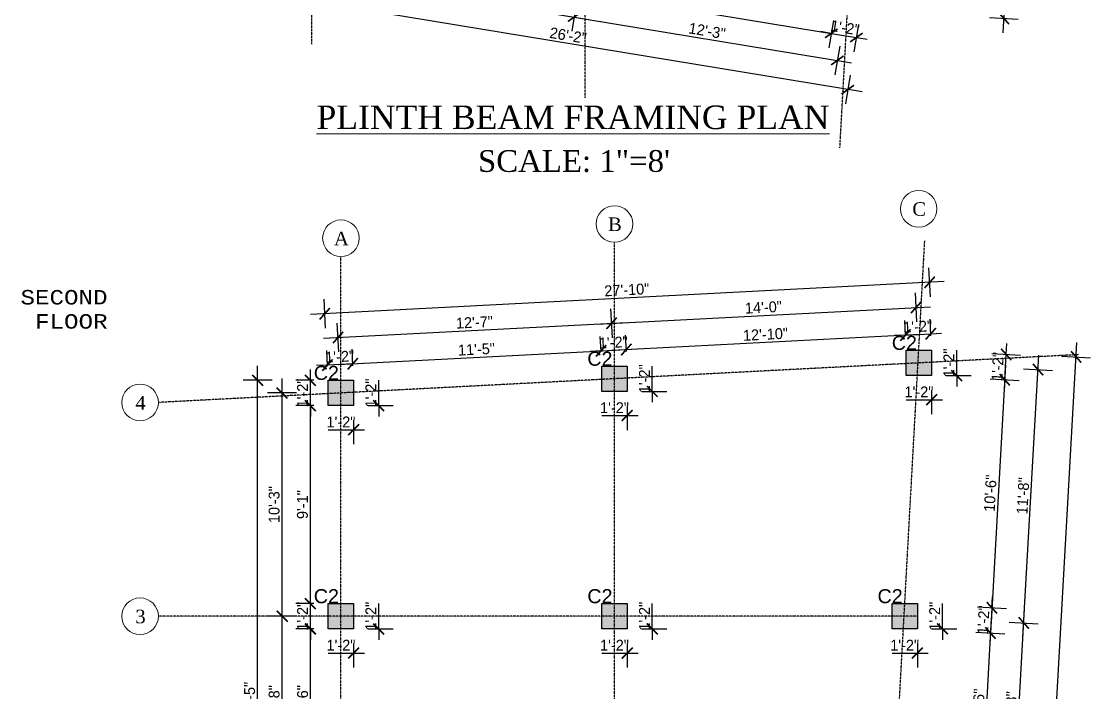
# Model space of a CAD drawing. Header units: inches. Extents: x -412 to 2766, y -9590 to -2111.
# Drawn here: x 478 to 1068, y -6582 to -6211 of the extents above; entities that cross this region are included whole.
import ezdxf

# ---------------------------------------------------------------- set-up
doc = ezdxf.new("R2010")
doc.units = ezdxf.units.IN
doc.header["$LTSCALE"] = 0.5
doc.header["$MEASUREMENT"] = 0
doc.header["$PDMODE"] = 66
doc.linetypes.add('PHANTOM2', pattern=[1.25, 0.625, -0.125, 0.125, -0.125, 0.125, -0.125])
for name, color, linetype, lineweight in [('15 TEXT', 7, 'Continuous', 15), ('COLUMN', 8, 'Continuous', 50), ('DOOR & WIN', 1, 'Continuous', 25), ('Profile ele', 4, 'Continuous', 25), ('TEXT', 220, 'Continuous', 9), ('window', 6, 'Continuous', 13)]:
    doc.layers.add(name, color=color, linetype=linetype, lineweight=lineweight)
doc.layers.add('OUTLINE', color=116, linetype='Continuous')
doc.styles.add('ARCHITECTURE', font='stylu.ttf')
doc.styles.add('arial', font='arial.ttf')
doc.styles.add('CUNEW', font='cour.ttf')
doc.styles.get("Standard").update_dxf_attribs({"font": 'arial.ttf'})
doc.dimstyles.new('8 SCALE', dxfattribs={"dimscale": 0, "dimtxt": 6, "dimasz": 6, "dimexe": 8, "dimexo": 8, "dimgap": 1.25, "dimtad": 1, "dimdec": 0, "dimzin": 3, "dimdsep": 46, "dimlunit": 4, "dimtxsty": 'ARCHITECTURE', "dimblk": 'ARCHTICK', "dimcen": 8, "dimdle": 8, "dimclrd": 5, "dimclre": 5, "dimclrt": 7, "dimadec": 0, "dimazin": 0, "dimtfac": 0.75, "dimtdec": 0, "dimtix": 1, "dimtmove": 2, "dimatfit": 3, "dimldrblk": 'ARCHTICK', "dimfxl": 8, "dimfxlon": 1, "dimtolj": 1, "dimtzin": 0, "dimlwd": -1, "dimlwe": -1, "dimarcsym": 0})

# ---------------------------------------------------------------- blocks, each defined once
blk = doc.blocks.new('52')
at = {"layer": '15 TEXT', "insert": (-16228.46, -16802.89, 0), "char_height": 8, "width": 201.2125, "attachment_point": 3, "style": 'CUNEW'}
blk.add_mtext('SECOND\\PFLOOR', dxfattribs=at)
blk = doc.blocks.new('_ArchTick')
at = {"color": 0, "linetype": 'ByBlock', "const_width": 0.15}
blk.add_lwpolyline([(-0.5, -0.5), (0.5, 0.5)], dxfattribs=at)
blk = doc.blocks.new('*D1127')
at = {"layer": 'Defpoints', "color": 0, "transparency": 16777216}
for p in [(-14313.25, -10860.54), (-14312.82, -10868.96), (-14449.82, -10876.81)]:
    blk.add_point(p, dxfattribs=at)
at = {"layer": 'Profile ele', "color": 5, "transparency": 16777216}
for p, q in [((-14313.23, -10860.97), (-14313.67, -10852.55)), ((-14450.23, -10868.82), (-14450.71, -10859.68)), ((-14458.28, -10868.08), (-14305.26, -10860.13))]:
    blk.add_line(p, q, dxfattribs=at)
at = {"layer": 'Profile ele', "color": 5, "transparency": 16777216, "xscale": 6, "yscale": 6, "zscale": 6}
for p, rotation in [((-14313.25, -10860.54), 2.975964946126867), ((-14450.29, -10867.67), 182.9759649461269)]:
    blk.add_blockref('_ArchTick', p, dxfattribs=dict(at, rotation=rotation))
at = {"layer": 'Profile ele', "color": 7, "transparency": 16777216, "insert": (-14382, -10859.73), "char_height": 6, "attachment_point": 5, "rotation": 2.97596, "style": 'ARCHITECTURE'}
blk.add_mtext('\\A1;11\'-5"', dxfattribs=at)
blk = doc.blocks.new('*D1128')
at = {"layer": 'Defpoints', "color": 0, "transparency": 16777216}
for p in [(-14299.29, -10859.82), (-14312.82, -10868.96), (-14298.82, -10868.96)]:
    blk.add_point(p, dxfattribs=at)
at = {"layer": 'Profile ele', "color": 5, "transparency": 16777216}
for p, q in [((-14313.23, -10860.97), (-14313.67, -10852.55)), ((-14299.23, -10860.97), (-14299.71, -10851.83)), ((-14313.25, -10860.54), (-14299.29, -10859.82)), ((-14299.29, -10859.82), (-14293.3, -10859.5)), ((-14313.25, -10860.54), (-14319.25, -10860.85))]:
    blk.add_line(p, q, dxfattribs=at)
at = {"layer": 'Profile ele', "color": 5, "transparency": 16777216, "xscale": 6, "yscale": 6, "zscale": 6}
for p, rotation in [((-14313.25, -10860.54), 2.975964946126828), ((-14299.29, -10859.82), 182.9759649461269)]:
    blk.add_blockref('_ArchTick', p, dxfattribs=dict(at, rotation=rotation))
at = {"layer": 'Profile ele', "color": 7, "transparency": 16777216, "insert": (-14306.5, -10855.88), "char_height": 6, "attachment_point": 5, "rotation": 2.97596, "style": 'ARCHITECTURE'}
blk.add_mtext('\\A1;1\'-2"', dxfattribs=at)
blk = doc.blocks.new('*D1129')
at = {"layer": 'Defpoints', "color": 0, "transparency": 16777216}
for p in [(-14145.19, -10851.81), (-14144.76, -10860.23), (-14298.82, -10868.96)]:
    blk.add_point(p, dxfattribs=at)
at = {"layer": 'Profile ele', "color": 5, "transparency": 16777216}
for p, q in [((-14145.17, -10852.24), (-14145.61, -10843.82)), ((-14307.28, -10860.23), (-14137.2, -10851.39)), ((-14299.23, -10860.97), (-14299.71, -10851.83))]:
    blk.add_line(p, q, dxfattribs=at)
at = {"layer": 'Profile ele', "color": 5, "transparency": 16777216, "xscale": 6, "yscale": 6, "zscale": 6}
for p, rotation in [((-14145.19, -10851.81), 2.975964946126867), ((-14299.29, -10859.82), 182.9759649461269)]:
    blk.add_blockref('_ArchTick', p, dxfattribs=dict(at, rotation=rotation))
at = {"layer": 'Profile ele', "color": 7, "transparency": 16777216, "insert": (-14222.47, -10851.46), "char_height": 6, "attachment_point": 5, "rotation": 2.97596, "style": 'ARCHITECTURE'}
blk.add_mtext('\\A1;12\'-10"', dxfattribs=at)
blk = doc.blocks.new('*D1130')
at = {"layer": 'Defpoints', "color": 0, "transparency": 16777216}
for p in [(-14131.23, -10851.08), (-14144.76, -10860.23), (-14130.75, -10860.22)]:
    blk.add_point(p, dxfattribs=at)
at = {"layer": 'Profile ele', "color": 5, "transparency": 16777216}
for p, q in [((-14145.17, -10852.24), (-14145.61, -10843.82)), ((-14131.17, -10852.24), (-14131.64, -10843.09)), ((-14145.19, -10851.81), (-14151.18, -10852.12)), ((-14145.19, -10851.81), (-14131.23, -10851.08)), ((-14131.23, -10851.08), (-14125.24, -10850.77))]:
    blk.add_line(p, q, dxfattribs=at)
at = {"layer": 'Profile ele', "color": 5, "transparency": 16777216, "xscale": 6, "yscale": 6, "zscale": 6}
for p, rotation in [((-14131.23, -10851.08), 182.9759649461269), ((-14145.19, -10851.81), 2.975964946126828)]:
    blk.add_blockref('_ArchTick', p, dxfattribs=dict(at, rotation=rotation))
at = {"layer": 'Profile ele', "color": 7, "transparency": 16777216, "insert": (-14138.43, -10847.14), "char_height": 6, "attachment_point": 5, "rotation": 2.97596, "style": 'ARCHITECTURE'}
blk.add_mtext('\\A1;1\'-2"', dxfattribs=at)
blk = doc.blocks.new('*D1131')
at = {"layer": 'Defpoints', "color": 0, "transparency": 16777216}
for p in [(-14307.41, -10845.33), (-14305.82, -10875.96), (-14456.82, -10883.81)]:
    blk.add_point(p, dxfattribs=at)
at = {"layer": 'Profile ele', "color": 5, "transparency": 16777216}
for p, q in [((-14306.99, -10853.32), (-14307.82, -10837.34)), ((-14466.4, -10853.59), (-14299.42, -10844.91)), ((-14457.99, -10861.17), (-14458.82, -10845.19))]:
    blk.add_line(p, q, dxfattribs=at)
at = {"layer": 'Profile ele', "color": 5, "transparency": 16777216, "xscale": 6, "yscale": 6, "zscale": 6}
for p, rotation in [((-14307.41, -10845.33), 2.975964946168022), ((-14458.41, -10853.18), 182.975964946168)]:
    blk.add_blockref('_ArchTick', p, dxfattribs=dict(at, rotation=rotation))
at = {"layer": 'Profile ele', "color": 7, "transparency": 16777216, "insert": (-14383.14, -10844.79), "char_height": 6, "attachment_point": 5, "rotation": 2.97596, "style": 'ARCHITECTURE'}
blk.add_mtext('\\A1;12\'-7"', dxfattribs=at)
blk = doc.blocks.new('*D1132')
at = {"layer": 'Defpoints', "color": 0, "transparency": 16777216}
for p in [(-14139.35, -10836.59), (-14137.76, -10867.23), (-14305.82, -10875.96)]:
    blk.add_point(p, dxfattribs=at)
at = {"layer": 'Profile ele', "color": 5, "transparency": 16777216}
for p, q in [((-14138.93, -10844.58), (-14139.76, -10828.6)), ((-14315.4, -10845.74), (-14131.36, -10836.17)), ((-14306.99, -10853.31), (-14307.82, -10837.34))]:
    blk.add_line(p, q, dxfattribs=at)
at = {"layer": 'Profile ele', "color": 5, "transparency": 16777216, "xscale": 6, "yscale": 6, "zscale": 6}
for p, rotation in [((-14139.35, -10836.59), 2.975964946126867), ((-14307.41, -10845.32), 182.9759649461269)]:
    blk.add_blockref('_ArchTick', p, dxfattribs=dict(at, rotation=rotation))
at = {"layer": 'Profile ele', "color": 7, "transparency": 16777216, "insert": (-14223.61, -10836.56), "char_height": 6, "attachment_point": 5, "rotation": 2.97596, "style": 'ARCHITECTURE'}
blk.add_mtext('\\A1;14\'-0"', dxfattribs=at)
blk = doc.blocks.new('*D1133')
at = {"layer": 'Defpoints', "color": 0, "transparency": 16777216}
for p in [(-14465.73, -10840.05), (-14129.92, -10859.45), (-14463.82, -10876.81)]:
    blk.add_point(p, dxfattribs=at)
at = {"layer": 'Profile ele', "color": 5, "transparency": 16777216}
for p, q in [((-14131.42, -10830.68), (-14132.25, -10814.7)), ((-14123.84, -10822.28), (-14473.72, -10840.47)), ((-14465.31, -10848.04), (-14466.14, -10832.06))]:
    blk.add_line(p, q, dxfattribs=at)
at = {"layer": 'Profile ele', "color": 5, "transparency": 16777216, "xscale": 6, "yscale": 6, "zscale": 6}
for p, rotation in [((-14131.83, -10822.69), 2.975964946168395), ((-14465.73, -10840.05), 182.9759649461684)]:
    blk.add_blockref('_ArchTick', p, dxfattribs=dict(at, rotation=rotation))
at = {"layer": 'Profile ele', "color": 7, "transparency": 16777216, "insert": (-14299.01, -10826.89), "char_height": 6, "attachment_point": 5, "rotation": 2.97596, "style": 'ARCHITECTURE'}
blk.add_mtext('\\A1;27\'-10"', dxfattribs=at)
blk = doc.blocks.new('*D1142')
at = {"layer": 'Defpoints', "color": 0, "transparency": 16777216}
for p in [(-14473.64, -11014.09), (-14463.82, -11014.09), (-14463.82, -11092.09)]:
    blk.add_point(p, dxfattribs=at)
at = {"layer": 'Profile ele', "color": 5, "transparency": 16777216}
for p, q in [((-14473.64, -11100.09), (-14473.64, -11006.09)), ((-14471.82, -11014.09), (-14481.64, -11014.09)), ((-14471.82, -11092.09), (-14481.64, -11092.09))]:
    blk.add_line(p, q, dxfattribs=at)
at = {"layer": 'Profile ele', "color": 5, "transparency": 16777216, "xscale": 6, "yscale": 6, "zscale": 6}
for p, rotation in [((-14473.64, -11014.09), 90), ((-14473.64, -11092.09), 270)]:
    blk.add_blockref('_ArchTick', p, dxfattribs=dict(at, rotation=rotation))
at = {"layer": 'Profile ele', "color": 7, "transparency": 16777216, "insert": (-14478, -11053.09), "char_height": 6, "attachment_point": 5, "rotation": 90, "style": 'ARCHITECTURE'}
blk.add_mtext('\\A1;6\'-6"', dxfattribs=at)
blk = doc.blocks.new('*D1143')
at = {"layer": 'Defpoints', "color": 0, "transparency": 16777216}
for p in [(-14473.71, -11000.09), (-14463.82, -11000.09), (-14463.82, -11014.09)]:
    blk.add_point(p, dxfattribs=at)
at = {"layer": 'Profile ele', "color": 5, "transparency": 16777216}
for p, q in [((-14473.71, -11000.09), (-14473.71, -10994.09)), ((-14471.82, -11000.09), (-14481.71, -11000.09)), ((-14473.71, -11014.09), (-14473.71, -11000.09)), ((-14471.82, -11014.09), (-14481.71, -11014.09)), ((-14473.71, -11014.09), (-14473.71, -11020.09))]:
    blk.add_line(p, q, dxfattribs=at)
at = {"layer": 'Profile ele', "color": 5, "transparency": 16777216, "xscale": 6, "yscale": 6, "zscale": 6}
for p, rotation in [((-14473.71, -11000.09), 270), ((-14473.71, -11014.09), 90)]:
    blk.add_blockref('_ArchTick', p, dxfattribs=dict(at, rotation=rotation))
at = {"layer": 'Profile ele', "color": 7, "transparency": 16777216, "insert": (-14478.02, -11007.09), "char_height": 6, "attachment_point": 5, "rotation": 90, "style": 'ARCHITECTURE'}
blk.add_mtext('\\A1;1\'-2"', dxfattribs=at)
blk = doc.blocks.new('*D1144')
at = {"layer": 'Defpoints', "color": 0, "transparency": 16777216}
for p in [(-14473.71, -10890.81), (-14463.82, -10890.81), (-14463.82, -11000.09)]:
    blk.add_point(p, dxfattribs=at)
at = {"layer": 'Profile ele', "color": 5, "transparency": 16777216}
for p, q in [((-14473.71, -11008.09), (-14473.71, -10882.81)), ((-14471.82, -10890.81), (-14481.71, -10890.81)), ((-14471.82, -11000.09), (-14481.71, -11000.09))]:
    blk.add_line(p, q, dxfattribs=at)
at = {"layer": 'Profile ele', "color": 5, "transparency": 16777216, "xscale": 6, "yscale": 6, "zscale": 6}
for p, rotation in [((-14473.71, -10890.81), 90), ((-14473.71, -11000.09), 270)]:
    blk.add_blockref('_ArchTick', p, dxfattribs=dict(at, rotation=rotation))
at = {"layer": 'Profile ele', "color": 7, "transparency": 16777216, "insert": (-14478.06, -10945.45), "char_height": 6, "attachment_point": 5, "rotation": 90, "style": 'ARCHITECTURE'}
blk.add_mtext('\\A1;9\'-1"', dxfattribs=at)
blk = doc.blocks.new('*D1145')
at = {"layer": 'Defpoints', "color": 0, "transparency": 16777216}
for p in [(-14473.71, -10876.81), (-14463.82, -10876.81), (-14463.82, -10890.81)]:
    blk.add_point(p, dxfattribs=at)
at = {"layer": 'Profile ele', "color": 5, "transparency": 16777216}
for p, q in [((-14473.71, -10876.81), (-14473.71, -10870.81)), ((-14471.82, -10876.81), (-14481.71, -10876.81)), ((-14473.71, -10890.81), (-14473.71, -10876.81)), ((-14471.82, -10890.81), (-14481.71, -10890.81)), ((-14473.71, -10890.81), (-14473.71, -10896.81))]:
    blk.add_line(p, q, dxfattribs=at)
at = {"layer": 'Profile ele', "color": 5, "transparency": 16777216, "xscale": 6, "yscale": 6, "zscale": 6}
for p, rotation in [((-14473.71, -10876.81), 270), ((-14473.71, -10890.81), 90)]:
    blk.add_blockref('_ArchTick', p, dxfattribs=dict(at, rotation=rotation))
at = {"layer": 'Profile ele', "color": 7, "transparency": 16777216, "insert": (-14478.02, -10883.81), "char_height": 6, "attachment_point": 5, "rotation": 90, "style": 'ARCHITECTURE'}
blk.add_mtext('\\A1;1\'-2"', dxfattribs=at)
blk = doc.blocks.new('*D1147')
at = {"layer": 'Defpoints', "color": 0, "transparency": 16777216}
for p in [(-14489.24, -11007.09), (-14456.82, -11007.09), (-14456.82, -11099.09)]:
    blk.add_point(p, dxfattribs=at)
at = {"layer": 'Profile ele', "color": 5, "transparency": 16777216}
for p, q in [((-14489.24, -11107.09), (-14489.24, -10999.09)), ((-14481.24, -11007.09), (-14497.24, -11007.09)), ((-14481.24, -11099.09), (-14497.24, -11099.09))]:
    blk.add_line(p, q, dxfattribs=at)
at = {"layer": 'Profile ele', "color": 5, "transparency": 16777216, "xscale": 6, "yscale": 6, "zscale": 6}
for p, rotation in [((-14489.24, -11007.09), 90), ((-14489.24, -11099.09), 270)]:
    blk.add_blockref('_ArchTick', p, dxfattribs=dict(at, rotation=rotation))
at = {"layer": 'Profile ele', "color": 7, "transparency": 16777216, "insert": (-14493.71, -11053.09), "char_height": 6, "attachment_point": 5, "rotation": 90, "style": 'ARCHITECTURE'}
blk.add_mtext('\\A1;7\'-8"', dxfattribs=at)
blk = doc.blocks.new('*D1148')
at = {"layer": 'Defpoints', "color": 0, "transparency": 16777216}
for p in [(-14489.31, -10883.81), (-14456.82, -10883.81), (-14456.82, -11007.09)]:
    blk.add_point(p, dxfattribs=at)
at = {"layer": 'Profile ele', "color": 5, "transparency": 16777216}
for p, q in [((-14489.31, -11015.09), (-14489.31, -10875.81)), ((-14481.31, -10883.81), (-14497.31, -10883.81)), ((-14481.31, -11007.09), (-14497.31, -11007.09))]:
    blk.add_line(p, q, dxfattribs=at)
at = {"layer": 'Profile ele', "color": 5, "transparency": 16777216, "xscale": 6, "yscale": 6, "zscale": 6}
for p, rotation in [((-14489.31, -10883.81), 90), ((-14489.31, -11007.09), 270)]:
    blk.add_blockref('_ArchTick', p, dxfattribs=dict(at, rotation=rotation))
at = {"layer": 'Profile ele', "color": 7, "transparency": 16777216, "insert": (-14493.69, -10945.45), "char_height": 6, "attachment_point": 5, "rotation": 90, "style": 'ARCHITECTURE'}
blk.add_mtext('\\A1;10\'-3"', dxfattribs=at)
blk = doc.blocks.new('*D1149')
at = {"layer": 'Defpoints', "color": 0, "transparency": 16777216}
for p in [(-14502.83, -10876.81), (-14463.82, -10876.81), (-14463.82, -11230.22)]:
    blk.add_point(p, dxfattribs=at)
at = {"layer": 'Profile ele', "color": 5, "transparency": 16777216}
for p, q in [((-14502.83, -11238.22), (-14502.83, -10868.81)), ((-14494.83, -10876.81), (-14510.83, -10876.81)), ((-14494.83, -11230.22), (-14510.83, -11230.22))]:
    blk.add_line(p, q, dxfattribs=at)
at = {"layer": 'Profile ele', "color": 5, "transparency": 16777216, "xscale": 6, "yscale": 6, "zscale": 6}
for p, rotation in [((-14502.83, -10876.81), 90), ((-14502.83, -11230.22), 270)]:
    blk.add_blockref('_ArchTick', p, dxfattribs=dict(at, rotation=rotation))
at = {"layer": 'Profile ele', "color": 7, "transparency": 16777216, "insert": (-14507.21, -11053.52), "char_height": 6, "attachment_point": 5, "rotation": 90, "style": 'ARCHITECTURE'}
blk.add_mtext('\\A1;29\'-5"', dxfattribs=at)
blk = doc.blocks.new('*D1150')
at = {"layer": 'Defpoints', "color": 0, "transparency": 16777216}
for p in [(-14130.75, -10860.22), (-14089.63, -10862.54), (-14130.76, -10874.23)]:
    blk.add_point(p, dxfattribs=at)
at = {"layer": 'Profile ele', "color": 5, "transparency": 16777216}
for p, q in [((-14089.63, -10862.54), (-14089.3, -10856.55)), ((-14097.62, -10862.09), (-14081.65, -10862.99)), ((-14090.42, -10876.5), (-14089.63, -10862.54)), ((-14098.41, -10876.05), (-14082.43, -10876.95)), ((-14090.42, -10876.5), (-14090.76, -10882.49))]:
    blk.add_line(p, q, dxfattribs=at)
at = {"layer": 'Profile ele', "color": 5, "transparency": 16777216, "xscale": 6, "yscale": 6, "zscale": 6}
for p, rotation in [((-14089.63, -10862.54), 266.7745133990506), ((-14090.42, -10876.5), 86.7745133990506)]:
    blk.add_blockref('_ArchTick', p, dxfattribs=dict(at, rotation=rotation))
at = {"layer": 'Profile ele', "color": 7, "transparency": 16777216, "insert": (-14094.33, -10869.28), "char_height": 6, "attachment_point": 5, "rotation": 86.77451, "style": 'ARCHITECTURE'}
blk.add_mtext('\\A1;1\'-2"', dxfattribs=at)
blk = doc.blocks.new('*D1151')
at = {"layer": 'Defpoints', "color": 0, "transparency": 16777216}
for p in [(-14130.76, -10874.23), (-14138.64, -11000.09), (-14097.52, -11002.41)]:
    blk.add_point(p, dxfattribs=at)
at = {"layer": 'Profile ele', "color": 5, "transparency": 16777216}
for p, q in [((-14089.97, -10868.51), (-14097.97, -11010.4)), ((-14098.41, -10876.05), (-14082.43, -10876.95)), ((-14105.5, -11001.96), (-14089.53, -11002.86))]:
    blk.add_line(p, q, dxfattribs=at)
at = {"layer": 'Profile ele', "color": 5, "transparency": 16777216, "xscale": 6, "yscale": 6, "zscale": 6}
for p, rotation in [((-14090.42, -10876.5), 86.7745133990506), ((-14097.52, -11002.41), 266.7745133990506)]:
    blk.add_blockref('_ArchTick', p, dxfattribs=dict(at, rotation=rotation))
at = {"layer": 'Profile ele', "color": 7, "transparency": 16777216, "insert": (-14098.35, -10939.21), "char_height": 6, "attachment_point": 5, "rotation": 86.77451, "style": 'ARCHITECTURE'}
blk.add_mtext('\\A1;10\'-6"', dxfattribs=at)
blk = doc.blocks.new('*D1152')
at = {"layer": 'Defpoints', "color": 0, "transparency": 16777216}
for p in [(-14138.64, -11000.09), (-14138.64, -11014.09), (-14098.3, -11016.37)]:
    blk.add_point(p, dxfattribs=at)
at = {"layer": 'Profile ele', "color": 5, "transparency": 16777216}
for p, q in [((-14097.52, -11002.41), (-14097.18, -10996.42)), ((-14105.5, -11001.96), (-14089.53, -11002.86)), ((-14097.52, -11002.41), (-14098.3, -11016.37)), ((-14106.29, -11015.92), (-14090.32, -11016.82)), ((-14098.3, -11016.37), (-14098.64, -11022.36))]:
    blk.add_line(p, q, dxfattribs=at)
at = {"layer": 'Profile ele', "color": 5, "transparency": 16777216, "xscale": 6, "yscale": 6, "zscale": 6}
for p, rotation in [((-14097.52, -11002.41), 266.7745133990506), ((-14098.3, -11016.37), 86.7745133990506)]:
    blk.add_blockref('_ArchTick', p, dxfattribs=dict(at, rotation=rotation))
at = {"layer": 'Profile ele', "color": 7, "transparency": 16777216, "insert": (-14102.21, -11009.15), "char_height": 6, "attachment_point": 5, "rotation": 86.77451, "style": 'ARCHITECTURE'}
blk.add_mtext('\\A1;1\'-2"', dxfattribs=at)
blk = doc.blocks.new('*D1153')
at = {"layer": 'Defpoints', "color": 0, "transparency": 16777216}
for p in [(-14138.64, -11014.09), (-14143.76, -11092.05), (-14102.7, -11094.37)]:
    blk.add_point(p, dxfattribs=at)
at = {"layer": 'Profile ele', "color": 5, "transparency": 16777216}
for p, q in [((-14097.85, -11008.38), (-14103.15, -11102.36)), ((-14106.29, -11015.92), (-14090.32, -11016.82)), ((-14110.69, -11093.92), (-14094.71, -11094.82))]:
    blk.add_line(p, q, dxfattribs=at)
at = {"layer": 'Profile ele', "color": 5, "transparency": 16777216, "xscale": 6, "yscale": 6, "zscale": 6}
for p, rotation in [((-14098.3, -11016.37), 86.7745133990506), ((-14102.7, -11094.37), 266.7745133990506)]:
    blk.add_blockref('_ArchTick', p, dxfattribs=dict(at, rotation=rotation))
at = {"layer": 'Profile ele', "color": 7, "transparency": 16777216, "insert": (-14104.86, -11055.12), "char_height": 6, "attachment_point": 5, "rotation": 86.77451, "style": 'ARCHITECTURE'}
blk.add_mtext('\\A1;6\'-6"', dxfattribs=at)
blk = doc.blocks.new('*D1158')
at = {"layer": 'Defpoints', "color": 0, "transparency": 16777216}
for p in [(-14145.64, -11007.09), (-14079.89, -11010.8), (-14150.82, -11099.05)]:
    blk.add_point(p, dxfattribs=at)
at = {"layer": 'Profile ele', "color": 5, "transparency": 16777216}
for p, q in [((-14085.53, -11110.75), (-14079.44, -11002.81)), ((-14087.88, -11010.35), (-14071.91, -11011.25)), ((-14093.06, -11102.31), (-14077.09, -11103.21))]:
    blk.add_line(p, q, dxfattribs=at)
at = {"layer": 'Profile ele', "color": 5, "transparency": 16777216, "xscale": 6, "yscale": 6, "zscale": 6}
for p, rotation in [((-14079.89, -11010.8), 86.7745133990506), ((-14085.08, -11102.76), 266.7745133990506)]:
    blk.add_blockref('_ArchTick', p, dxfattribs=dict(at, rotation=rotation))
at = {"layer": 'Profile ele', "color": 7, "transparency": 16777216, "insert": (-14086.94, -11056.53), "char_height": 6, "attachment_point": 5, "rotation": 86.77451, "style": 'ARCHITECTURE'}
blk.add_mtext('\\A1;7\'-8"', dxfattribs=at)
blk = doc.blocks.new('*D1159')
at = {"layer": 'Defpoints', "color": 0, "transparency": 16777216}
for p in [(-14137.76, -10867.23), (-14072.01, -10870.93), (-14145.64, -11007.09)]:
    blk.add_point(p, dxfattribs=at)
at = {"layer": 'Profile ele', "color": 5, "transparency": 16777216}
for p, q in [((-14080.34, -11018.79), (-14071.56, -10862.94)), ((-14080, -10870.48), (-14064.02, -10871.38)), ((-14087.88, -11010.35), (-14071.91, -11011.25))]:
    blk.add_line(p, q, dxfattribs=at)
at = {"layer": 'Profile ele', "color": 5, "transparency": 16777216, "xscale": 6, "yscale": 6, "zscale": 6}
for p, rotation in [((-14072.01, -10870.93), 86.7745133990506), ((-14079.89, -11010.8), 266.7745133990506)]:
    blk.add_blockref('_ArchTick', p, dxfattribs=dict(at, rotation=rotation))
at = {"layer": 'Profile ele', "color": 7, "transparency": 16777216, "insert": (-14080.3, -10940.62), "char_height": 6, "attachment_point": 5, "rotation": 86.77451, "style": 'ARCHITECTURE'}
blk.add_mtext('\\A1;11\'-8"', dxfattribs=at)
blk = doc.blocks.new('*D1160')
at = {"layer": 'Defpoints', "color": 0, "transparency": 16777216}
for p in [(-14129.92, -10859.45), (-14051, -10863.9), (-14153.7, -11281.38)]:
    blk.add_point(p, dxfattribs=at)
at = {"layer": 'Profile ele', "color": 5, "transparency": 16777216}
for p, q in [((-14075.23, -11293.81), (-14050.55, -10855.91)), ((-14058.99, -10863.45), (-14043.01, -10864.35)), ((-14082.76, -11285.38), (-14066.79, -11286.28))]:
    blk.add_line(p, q, dxfattribs=at)
at = {"layer": 'Profile ele', "color": 5, "transparency": 16777216, "xscale": 6, "yscale": 6, "zscale": 6}
for p, rotation in [((-14051, -10863.9), 86.77451339904515), ((-14074.78, -11285.83), 266.7745133990452)]:
    blk.add_blockref('_ArchTick', p, dxfattribs=dict(at, rotation=rotation))
at = {"layer": 'Profile ele', "color": 7, "transparency": 16777216, "insert": (-14067.26, -11074.62), "char_height": 6, "attachment_point": 5, "rotation": 86.77451, "style": 'ARCHITECTURE'}
blk.add_mtext('\\A1;35\'-3"', dxfattribs=at)
blk = doc.blocks.new('*D1126')
at = {"layer": 'Defpoints', "color": 0, "transparency": 16777216}
for p in [(-14464.25, -10868.39), (-14463.82, -10876.81), (-14449.82, -10876.81)]:
    blk.add_point(p, dxfattribs=at)
at = {"layer": 'Profile ele', "color": 5, "transparency": 16777216}
for p, q in [((-14450.23, -10868.82), (-14450.71, -10859.68)), ((-14464.23, -10868.82), (-14464.67, -10860.4)), ((-14464.25, -10868.39), (-14470.25, -10868.7)), ((-14450.29, -10867.67), (-14464.25, -10868.39)), ((-14450.29, -10867.67), (-14444.3, -10867.35))]:
    blk.add_line(p, q, dxfattribs=at)
at = {"layer": 'Profile ele', "color": 5, "transparency": 16777216, "xscale": 6, "yscale": 6, "zscale": 6}
for p, rotation in [((-14464.25, -10868.39), 2.975964946126867), ((-14450.29, -10867.67), 182.9759649461269)]:
    blk.add_blockref('_ArchTick', p, dxfattribs=dict(at, rotation=rotation))
at = {"layer": 'Profile ele', "color": 7, "transparency": 16777216, "insert": (-14457.5, -10863.73), "char_height": 6, "attachment_point": 5, "rotation": 2.97596, "style": 'ARCHITECTURE'}
blk.add_mtext('\\A1;1\'-2"', dxfattribs=at)
blk = doc.blocks.new('*D1180')
at = {"layer": 'Defpoints', "color": 0, "transparency": 16777216}
for p in [(-13497.02, -11255.13), (-13365.78, -11279.09), (-13368.25, -11294.11)]:
    blk.add_point(p, dxfattribs=at)
at = {"layer": 'Profile ele', "color": 5, "transparency": 16777216}
for p, q in [((-13498.57, -11264.51), (-13501.17, -11280.3)), ((-13507.76, -11271.1), (-13360.36, -11295.42)), ((-13367.08, -11286.98), (-13369.56, -11302.01))]:
    blk.add_line(p, q, dxfattribs=at)
at = {"layer": 'Profile ele', "color": 5, "transparency": 16777216, "xscale": 6, "yscale": 6, "zscale": 6}
for p, rotation in [((-13499.87, -11272.4), 170.6334039608592), ((-13368.25, -11294.11), 350.6334039608591)]:
    blk.add_blockref('_ArchTick', p, dxfattribs=dict(at, rotation=rotation))
at = {"layer": 'Profile ele', "color": 7, "transparency": 16777216, "insert": (-13433.37, -11279.04), "char_height": 6, "attachment_point": 5, "rotation": 350.6334, "style": 'ARCHITECTURE'}
blk.add_mtext('\\A1;11\'-1"', dxfattribs=at)
blk = doc.blocks.new('*D1181')
at = {"layer": 'Defpoints', "color": 0, "transparency": 16777216}
for p in [(-13365.78, -11279.09), (-13351.9, -11281.38), (-13354.38, -11296.4)]:
    blk.add_point(p, dxfattribs=at)
at = {"layer": 'Profile ele', "color": 5, "transparency": 16777216}
for p, q in [((-13367.08, -11286.98), (-13369.56, -11302.01)), ((-13353.21, -11289.27), (-13355.69, -11304.3)), ((-13368.25, -11294.11), (-13374.17, -11293.14)), ((-13368.25, -11294.11), (-13354.38, -11296.4)), ((-13354.38, -11296.4), (-13348.46, -11297.38))]:
    blk.add_line(p, q, dxfattribs=at)
at = {"layer": 'Profile ele', "color": 5, "transparency": 16777216, "xscale": 6, "yscale": 6, "zscale": 6}
for p, rotation in [((-13368.25, -11294.11), 350.6334039608591), ((-13354.38, -11296.4), 170.6334039608592)]:
    blk.add_blockref('_ArchTick', p, dxfattribs=dict(at, rotation=rotation))
at = {"layer": 'Profile ele', "color": 7, "transparency": 16777216, "insert": (-13360.62, -11291.01), "char_height": 6, "attachment_point": 5, "rotation": 350.6334, "style": 'ARCHITECTURE'}
blk.add_mtext('\\A1;1\'-2"', dxfattribs=at)
blk = doc.blocks.new('*D1182')
at = {"layer": 'Defpoints', "color": 0, "transparency": 16777216}
for p in [(-13655.02, -11223.22), (-13504.02, -11248.13), (-13510.11, -11285.08)]:
    blk.add_point(p, dxfattribs=at)
at = {"layer": 'Profile ele', "color": 5, "transparency": 16777216}
for p, q in [((-13659.81, -11252.28), (-13662.42, -11268.06)), ((-13669.01, -11258.87), (-13502.22, -11286.38)), ((-13508.81, -11277.18), (-13511.42, -11292.97))]:
    blk.add_line(p, q, dxfattribs=at)
at = {"layer": 'Profile ele', "color": 5, "transparency": 16777216, "xscale": 6, "yscale": 6, "zscale": 6}
for p, rotation in [((-13661.11, -11260.17), 170.6334039608233), ((-13510.11, -11285.08), 350.6334039608233)]:
    blk.add_blockref('_ArchTick', p, dxfattribs=dict(at, rotation=rotation))
at = {"layer": 'Profile ele', "color": 7, "transparency": 16777216, "insert": (-13584.91, -11268.33), "char_height": 6, "attachment_point": 5, "rotation": 350.6334, "style": 'ARCHITECTURE'}
blk.add_mtext('\\A1;12\'-9"', dxfattribs=at)
blk = doc.blocks.new('*D1183')
at = {"layer": 'Defpoints', "color": 0, "transparency": 16777216}
for p in [(-13504.02, -11248.13), (-13358.78, -11272.09), (-13364.87, -11309.04)]:
    blk.add_point(p, dxfattribs=at)
at = {"layer": 'Profile ele', "color": 5, "transparency": 16777216}
for p, q in [((-13508.81, -11277.19), (-13511.42, -11292.97)), ((-13518.01, -11283.78), (-13356.98, -11310.34)), ((-13363.57, -11301.14), (-13366.17, -11316.93))]:
    blk.add_line(p, q, dxfattribs=at)
at = {"layer": 'Profile ele', "color": 5, "transparency": 16777216, "xscale": 6, "yscale": 6, "zscale": 6}
for p, rotation in [((-13510.12, -11285.08), 170.6334039608592), ((-13364.87, -11309.04), 350.6334039608591)]:
    blk.add_blockref('_ArchTick', p, dxfattribs=dict(at, rotation=rotation))
at = {"layer": 'Profile ele', "color": 7, "transparency": 16777216, "insert": (-13436.78, -11292.76), "char_height": 6, "attachment_point": 5, "rotation": 350.6334, "style": 'ARCHITECTURE'}
blk.add_mtext('\\A1;12\'-3"', dxfattribs=at)
blk = doc.blocks.new('*D1184')
at = {"layer": 'Defpoints', "color": 0, "transparency": 16777216}
for p in [(-13662.02, -11230.22), (-13669.24, -11274.01), (-13351.9, -11281.38)]:
    blk.add_point(p, dxfattribs=at)
at = {"layer": 'Profile ele', "color": 5, "transparency": 16777216}
for p, q in [((-13667.94, -11266.12), (-13670.55, -11281.91)), ((-13351.23, -11326.47), (-13677.14, -11272.71)), ((-13357.83, -11317.27), (-13360.43, -11333.06))]:
    blk.add_line(p, q, dxfattribs=at)
at = {"layer": 'Profile ele', "color": 5, "transparency": 16777216, "xscale": 6, "yscale": 6, "zscale": 6}
for p, rotation in [((-13669.24, -11274.01), 170.6334039608233), ((-13359.13, -11325.17), 350.6334039608233)]:
    blk.add_blockref('_ArchTick', p, dxfattribs=dict(at, rotation=rotation))
at = {"layer": 'Profile ele', "color": 7, "transparency": 16777216, "insert": (-13513.48, -11295.29), "char_height": 6, "attachment_point": 5, "rotation": 350.6334, "style": 'ARCHITECTURE'}
blk.add_mtext('\\A1;26\'-2"', dxfattribs=at)
blk = doc.blocks.new('*D1205')
at = {"layer": 'Defpoints', "color": 0, "transparency": 16777216}
for p in [(-13328.13, -10859.45), (-13249.2, -10863.9), (-13351.9, -11281.38)]:
    blk.add_point(p, dxfattribs=at)
at = {"layer": 'Profile ele', "color": 5, "transparency": 16777216}
for p, q in [((-13273.43, -11293.81), (-13248.75, -10855.91)), ((-13257.19, -10863.45), (-13241.22, -10864.35)), ((-13280.97, -11285.38), (-13264.99, -11286.28))]:
    blk.add_line(p, q, dxfattribs=at)
at = {"layer": 'Profile ele', "color": 5, "transparency": 16777216, "xscale": 6, "yscale": 6, "zscale": 6}
for p, rotation in [((-13249.2, -10863.9), 86.77451339904515), ((-13272.98, -11285.83), 266.7745133990452)]:
    blk.add_blockref('_ArchTick', p, dxfattribs=dict(at, rotation=rotation))
at = {"layer": 'Profile ele', "color": 7, "transparency": 16777216, "insert": (-13265.47, -11074.62), "char_height": 6, "attachment_point": 5, "rotation": 86.77451, "style": 'ARCHITECTURE'}
blk.add_mtext('\\A1;35\'-3"', dxfattribs=at)
blk = doc.blocks.new('59')
at = {"layer": 'COLUMN'}
h = blk.add_hatch(color=256, dxfattribs=at)
h.dxf.hatch_style = 1
h.paths.add_polyline_path([(-14130.76, -10874.23), (-14130.76, -10860.23), (-14144.76, -10860.23), (-14144.76, -10874.23)])
h = blk.add_hatch(color=256, dxfattribs=at)
h.dxf.hatch_style = 1
h.paths.add_polyline_path([(-14298.82, -10882.96), (-14298.82, -10868.96), (-14312.82, -10868.96), (-14312.82, -10882.96)])
h = blk.add_hatch(color=256, dxfattribs=at)
h.dxf.hatch_style = 1
h.paths.add_polyline_path([(-14449.82, -10890.81), (-14449.82, -10876.81), (-14463.82, -10876.81), (-14463.82, -10890.81)])
h = blk.add_hatch(color=256, dxfattribs=at)
h.dxf.hatch_style = 1
h.paths.add_polyline_path([(-14449.82, -11014.09), (-14449.82, -11000.09), (-14463.82, -11000.09), (-14463.82, -11014.09)])
h = blk.add_hatch(color=256, dxfattribs=at)
h.dxf.hatch_style = 1
h.paths.add_polyline_path([(-14298.82, -11014.09), (-14298.82, -11000.09), (-14312.82, -11000.09), (-14312.82, -11014.09)])
h = blk.add_hatch(color=256, dxfattribs=at)
h.dxf.hatch_style = 1
h.paths.add_polyline_path([(-14138.64, -11014.09), (-14138.64, -11000.09), (-14152.64, -11000.09), (-14152.64, -11014.09)])
at = {"layer": 'DOOR & WIN', "color": 6, "linetype": 'PHANTOM2'}
for p, q in [((-14305.83, -11329.66), (-14305.83, -10800.6)), ((-14165.26, -11357.25), (-14134.57, -10799.83)), ((-14456.83, -11300.02), (-14456.83, -10808.45)), ((-14049.86, -10862.66), (-14557.6, -10889.05)), ((-14138.24, -11007.09), (-14557.6, -11007.09))]:
    blk.add_line(p, q, dxfattribs=at)
at = {"layer": 'OUTLINE', "color": 5}
for p, q in [((-14116.92, -10874.23), (-14116.92, -10860.23)), ((-14284.98, -10882.96), (-14284.98, -10868.96)), ((-14435.98, -10890.81), (-14435.98, -10876.81)), ((-14122.76, -10874.23), (-14108.92, -10874.23)), ((-14116.92, -10874.23), (-14116.92, -10880.23)), ((-14290.82, -10882.96), (-14276.98, -10882.96)), ((-14284.98, -10882.96), (-14284.98, -10888.96)), ((-14130.76, -10882.23), (-14130.76, -10895.53)), ((-14144.76, -10887.53), (-14130.76, -10887.53)), ((-14130.76, -10887.53), (-14124.76, -10887.53)), ((-14441.82, -10890.81), (-14427.98, -10890.81)), ((-14435.98, -10890.81), (-14435.98, -10896.81)), ((-14298.82, -10890.96), (-14298.82, -10904.27)), ((-14449.82, -10898.81), (-14449.82, -10912.12)), ((-14312.82, -10896.27), (-14298.82, -10896.27)), ((-14298.82, -10896.27), (-14292.82, -10896.27)), ((-14463.82, -10904.12), (-14449.82, -10904.12)), ((-14449.82, -10904.12), (-14443.82, -10904.12)), ((-14435.98, -11014.09), (-14435.98, -11000.09)), ((-14284.98, -11014.09), (-14284.98, -11000.09)), ((-14124.8, -11014.09), (-14124.8, -11000.09)), ((-14441.82, -11014.09), (-14427.98, -11014.09)), ((-14435.98, -11014.09), (-14435.98, -11020.09)), ((-14290.82, -11014.09), (-14276.98, -11014.09)), ((-14284.98, -11014.09), (-14284.98, -11020.09)), ((-14130.64, -11014.09), (-14116.8, -11014.09)), ((-14124.8, -11014.09), (-14124.8, -11020.09)), ((-14449.82, -11022.09), (-14449.82, -11035.4)), ((-14298.82, -11022.09), (-14298.82, -11035.4)), ((-14138.64, -11022.09), (-14138.64, -11035.4)), ((-14463.82, -11027.4), (-14449.82, -11027.4)), ((-14449.82, -11027.4), (-14443.82, -11027.4)), ((-14312.82, -11027.4), (-14298.82, -11027.4)), ((-14298.82, -11027.4), (-14292.82, -11027.4)), ((-14152.64, -11027.4), (-14138.64, -11027.4)), ((-14138.64, -11027.4), (-14132.64, -11027.4))]:
    blk.add_line(p, q, dxfattribs=at)
at = {"layer": 'OUTLINE'}
for points in [[(-14144.76, -10860.23), (-14130.76, -10860.23), (-14130.76, -10874.23), (-14144.76, -10874.23)], [(-14312.82, -10868.96), (-14298.82, -10868.96), (-14298.82, -10882.96), (-14312.82, -10882.96)], [(-14463.82, -10876.81), (-14449.82, -10876.81), (-14449.82, -10890.81), (-14463.82, -10890.81)], [(-14463.82, -11000.09), (-14449.82, -11000.09), (-14449.82, -11014.09), (-14463.82, -11014.09)], [(-14312.82, -11000.09), (-14298.82, -11000.09), (-14298.82, -11014.09), (-14312.82, -11014.09)], [(-14152.64, -11000.09), (-14138.64, -11000.09), (-14138.64, -11014.09), (-14152.64, -11014.09)]]:
    blk.add_lwpolyline(points, close=True, dxfattribs=at)
at = {"layer": 'window', "linetype": 'Continuous', "lineweight": 5, "ltscale": 0.5}
for centre in [(-14137.91, -10782.13), (-14305.83, -10790.5), (-14456.83, -10798.35), (-14567.7, -10889.05), (-14567.7, -11007.09)]:
    blk.add_circle(centre, 10.1, dxfattribs=at)
at = {"layer": 'OUTLINE', "color": 5, "xscale": 6, "yscale": 6, "zscale": 6}
for p, rotation in [((-14116.92, -10874.23), 90), ((-14284.98, -10882.96), 90), ((-14435.98, -10890.81), 90), ((-14130.76, -10887.53), 180), ((-14298.82, -10896.27), 180), ((-14449.82, -10904.12), 180), ((-14435.98, -11014.09), 90), ((-14284.98, -11014.09), 90), ((-14124.8, -11014.09), 90), ((-14449.82, -11027.4), 180), ((-14298.82, -11027.4), 180), ((-14138.64, -11027.4), 180)]:
    blk.add_blockref('_ArchTick', p, dxfattribs=dict(at, rotation=rotation))
at = {"layer": '15 TEXT', "color": 3, "style": 'arial'}
for p in [(-14152.76, -10860.03), (-14320.82, -10868.77), (-14471.82, -10876.62), (-14471.82, -10999.9), (-14320.82, -10999.9), (-14160.64, -10999.9)]:
    blk.add_text('C2', height=7.776, dxfattribs=at).set_placement(p)
at = {"layer": 'OUTLINE', "color": 7, "char_height": 6, "attachment_point": 5, "rotation": 90, "style": 'ARCHITECTURE'}
for insert in [(-14121.23, -10867.23), (-14289.29, -10875.96), (-14440.29, -10883.81), (-14440.29, -11007.09), (-14289.29, -11007.09), (-14129.11, -11007.09)]:
    blk.add_mtext('\\A1;1\'-2"', dxfattribs=dict(at, insert=insert))
at = {"layer": 'OUTLINE', "color": 7, "char_height": 6, "attachment_point": 5, "style": 'ARCHITECTURE'}
for insert in [(-14137.76, -10883.22), (-14305.82, -10891.96), (-14456.82, -10899.81), (-14456.82, -11023.09), (-14305.82, -11023.09), (-14145.64, -11023.09)]:
    blk.add_mtext('\\A1;1\'-2"', dxfattribs=dict(at, insert=insert))
at = {"layer": 'TEXT', "char_height": 7.5, "attachment_point": 5}
for s, insert in [('{\\fTimes New Roman|b0|i0|c0|p18;\\C1;C}', (-14137.66, -10782.3)), ('{\\fTimes New Roman|b0|i0|c0|p18;\\C1;B}', (-14305.58, -10790.67)), ('{\\fTimes New Roman|b0|i0|c0|p18;\\C1;A}', (-14456.58, -10798.52)), ('{\\fTimes New Roman|b0|i0|c0|p18;\\C1;4}', (-14567.45, -10889.22)), ('{\\fTimes New Roman|b0|i0|c0|p18;\\C1;3}', (-14567.45, -11007.27))]:
    blk.add_mtext(s, dxfattribs=dict(at, insert=insert))
at = {"layer": 'Profile ele'}
for p1, p2, distance, picture, middle in [((-14129.92, -10859.45), (-14463.82, -10876.81), -36.81, '*D1133', (-14299.01, -10826.89)), ((-14456.82, -10883.81), (-14305.82, -10875.96), 30.68, '*D1131', (-14383.14, -10844.79)), ((-14153.7, -11281.38), (-14129.92, -10859.45), -79.05, '*D1160', (-14067.26, -11074.62))]:
    dim = blk.add_aligned_dim(p1=p1, p2=p2, distance=distance, dimstyle='8 SCALE', override={"dimscale": 1}, dxfattribs=at)
    dim.commit()
    dim.dimension.update_dxf_attribs({"geometry": picture, "text_midpoint": middle})
for base, p1, p2, angle, picture, middle in [((-14139.35, -10836.59), (-14305.82, -10875.96), (-14137.76, -10867.23), 182.97596, '*D1132', (-14223.61, -10836.56)), ((-14145.19, -10851.81), (-14298.82, -10868.96), (-14144.76, -10860.23), 182.97596, '*D1129', (-14222.47, -10851.46)), ((-14131.23, -10851.08), (-14144.76, -10860.23), (-14130.75, -10860.22), 182.97596, '*D1130', (-14138.43, -10847.14)), ((-14313.25, -10860.54), (-14449.82, -10876.81), (-14312.82, -10868.96), 182.97596, '*D1127', (-14382, -10859.73)), ((-14299.29, -10859.82), (-14312.82, -10868.96), (-14298.82, -10868.96), 182.97596, '*D1128', (-14306.5, -10855.88)), ((-14464.25, -10868.39), (-14449.82, -10876.81), (-14463.82, -10876.81), 182.97596, '*D1126', (-14457.5, -10863.73)), ((-14089.63, -10862.54), (-14130.76, -10874.23), (-14130.75, -10860.22), 266.77451, '*D1150', (-14094.33, -10869.28)), ((-14072.01, -10870.93), (-14145.64, -11007.09), (-14137.76, -10867.23), 266.77451, '*D1159', (-14080.3, -10940.62)), ((-14502.83, -10876.81), (-14463.82, -11230.22), (-14463.82, -10876.81), 90, '*D1149', (-14507.21, -11053.52)), ((-14473.71, -10876.81), (-14463.82, -10890.81), (-14463.82, -10876.81), 90, '*D1145', (-14478.02, -10883.81)), ((-14097.52, -11002.41), (-14130.76, -10874.23), (-14138.64, -11000.09), 266.77451, '*D1151', (-14098.35, -10939.21)), ((-14489.31, -10883.81), (-14456.82, -11007.09), (-14456.82, -10883.81), 90, '*D1148', (-14493.69, -10945.45)), ((-14473.71, -10890.81), (-14463.82, -11000.09), (-14463.82, -10890.81), 90, '*D1144', (-14478.06, -10945.45)), ((-14473.71, -11000.09), (-14463.82, -11014.09), (-14463.82, -11000.09), 90, '*D1143', (-14478.02, -11007.09)), ((-14489.24, -11007.09), (-14456.82, -11099.09), (-14456.82, -11007.09), 90, '*D1147', (-14493.71, -11053.09)), ((-14098.3, -11016.37), (-14138.64, -11000.09), (-14138.64, -11014.09), 266.77451, '*D1152', (-14102.21, -11009.15)), ((-14473.64, -11014.09), (-14463.82, -11092.09), (-14463.82, -11014.09), 90, '*D1142', (-14478, -11053.09)), ((-14079.89, -11010.8), (-14150.82, -11099.05), (-14145.64, -11007.09), 266.77451, '*D1158', (-14086.94, -11056.53)), ((-14102.7, -11094.37), (-14138.64, -11014.09), (-14143.76, -11092.05), 266.77451, '*D1153', (-14104.86, -11055.12))]:
    dim = blk.add_linear_dim(base=base, p1=p1, p2=p2, angle=angle, dimstyle='8 SCALE', override={"dimscale": 1}, dxfattribs=at)
    dim.commit()
    dim.dimension.update_dxf_attribs({"geometry": picture, "text_midpoint": middle})
blk = doc.blocks.new('60')
at = {"layer": 'DOOR & WIN', "color": 6, "linetype": 'PHANTOM2'}
for p, q in [((-13504.04, -11329.66), (-13504.04, -10800.6)), ((-13363.46, -11357.25), (-13332.78, -10799.83)), ((-13655.04, -11300.02), (-13655.04, -10808.45))]:
    blk.add_line(p, q, dxfattribs=at)
at = {"layer": '15 TEXT', "attachment_point": 1, "style": 'arial'}
for s, insert, char_height, width in [('{\\fTimes New Roman|b0|i0|c0|p18;\\LPLINTH BEAM FRAMING PLAN}', (-13652.36, -11333.95), 13, 510.3859), ('{\\fTimes New Roman|b0|i0|c0|p18;SCALE: 1"=8\'}', (-13563.25, -11358.58), 12, 393.7046)]:
    blk.add_mtext(s, dxfattribs=dict(at, insert=insert, char_height=char_height, width=width))
at = {"layer": 'Profile ele'}
for p1, p2, distance, picture, middle in [((-13351.9, -11281.38), (-13328.13, -10859.45), -79.05, '*D1205', (-13265.47, -11074.62)), ((-13655.02, -11223.22), (-13504.02, -11248.13), -37.44, '*D1182', (-13584.91, -11268.33)), ((-13351.9, -11281.38), (-13662.02, -11230.22), 44.38, '*D1184', (-13513.48, -11295.29))]:
    dim = blk.add_aligned_dim(p1=p1, p2=p2, distance=distance, dimstyle='8 SCALE', override={"dimscale": 1}, dxfattribs=at)
    dim.commit()
    dim.dimension.update_dxf_attribs({"geometry": picture, "text_midpoint": middle})
for base, p1, p2, picture, middle in [((-13364.87, -11309.04), (-13504.02, -11248.13), (-13358.78, -11272.09), '*D1183', (-13436.78, -11292.76)), ((-13368.25, -11294.11), (-13497.02, -11255.13), (-13365.78, -11279.09), '*D1180', (-13433.37, -11279.04)), ((-13354.38, -11296.4), (-13365.78, -11279.09), (-13351.9, -11281.38), '*D1181', (-13360.62, -11291.01))]:
    dim = blk.add_linear_dim(base=base, p1=p1, p2=p2, angle=170.6334, dimstyle='8 SCALE', override={"dimscale": 1}, dxfattribs=at)
    dim.commit()
    dim.dimension.update_dxf_attribs({"geometry": picture, "text_midpoint": middle})

msp = doc.modelspace()

# ---------------------------------------------------------------- block references
at = {"layer": 'Profile ele'}
for name, p in [('60', (14293.15, 5076.59)), ('52', (16753.92, 10443.67, 0)), ('59', (15111.09, 4467.74))]:
    msp.add_blockref(name, p, dxfattribs=at)

doc.saveas('drawing.dxf')
